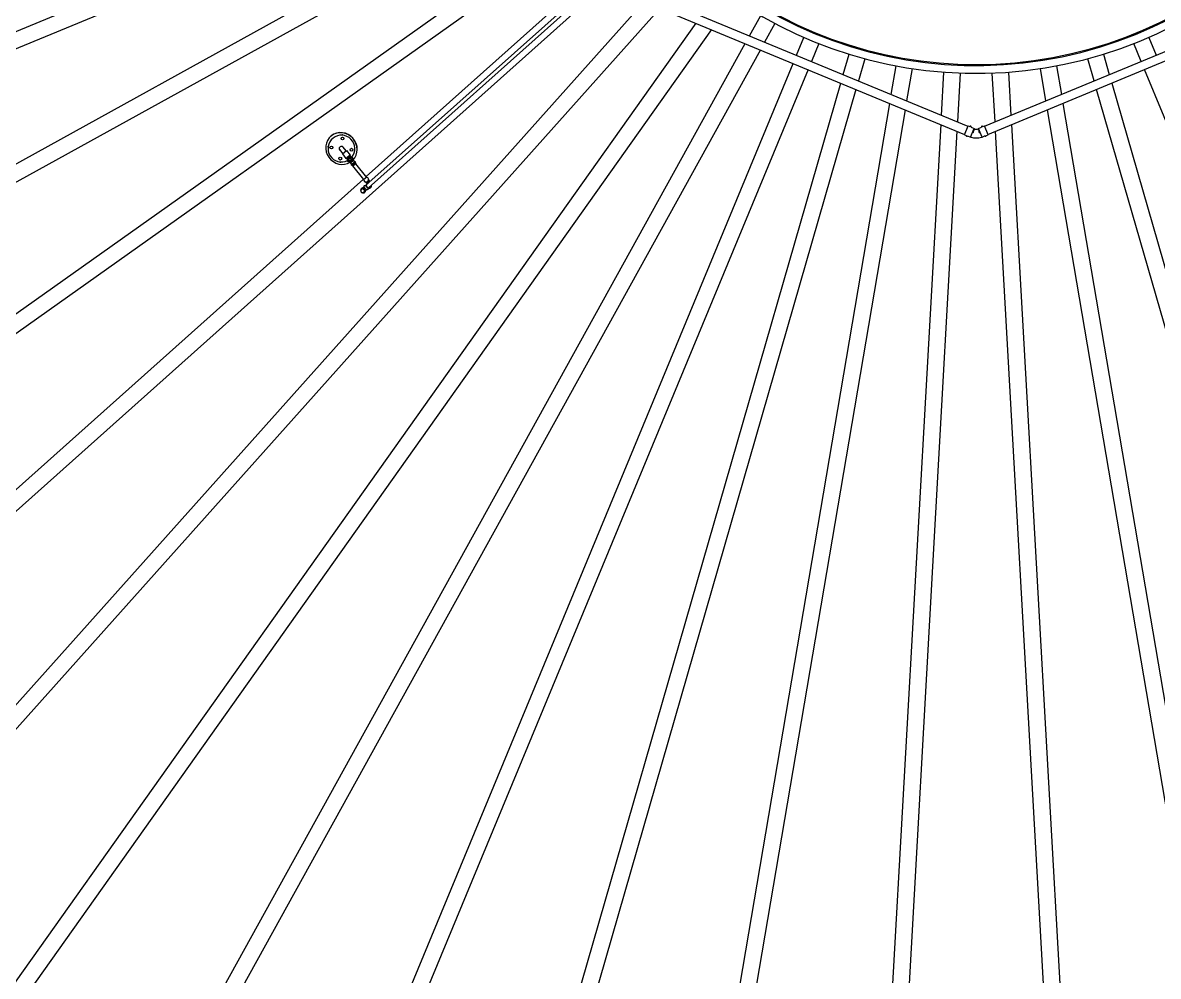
# Model space of a CAD drawing. Header units: millimetres. Extents: x 0 to 157650, y 0 to 89100.
# Drawn here: x 50671 to 57663, y 23470 to 29344 of the extents above; entities that cross this region are included whole.
import ezdxf

# ---------------------------------------------------------------- set-up
doc = ezdxf.new("R2010")
doc.units = ezdxf.units.MM
doc.header["$LTSCALE"] = 150
doc.layers.add('Visible', color=7, linetype='Continuous', lineweight=25)

msp = doc.modelspace()

# ---------------------------------------------------------------- linework, layer by layer
at = {"layer": 'Visible', "color": 9, "true_color": 0xc0c0c0}
for p, q in [((45482.8, 27158.5), (53928.2, 30657.2)), ((53949.4, 30557.8), (45521, 27066.1)), ((46059.2, 25948.7), (54032.9, 30356.2)), ((54071.4, 30263.2), (46107.6, 25861.2)), ((46767.5, 24811.1), (54157.6, 30055.2)), ((54196.8, 29960.4), (46825.3, 24729.6)), ((52785.1, 28395.3), (54286.7, 29737.3)), ((54327.3, 29639.5), (47665.3, 23685.4)), ((54471.2, 29542.2), (56490.5, 28705.8)), ((56593.6, 28705.8), (58612.8, 29542.2)), ((48542.3, 22808.4), (54497.5, 29472.9)), ((54071.9, 29493), (52784.3, 28342.3)), ((54112.1, 29499.4), (52799, 28325.9)), ((54450.6, 29492.3), (56469.8, 28655.9)), ((56614.3, 28655.9), (58633.5, 29492.3)), ((54595.4, 29432.3), (48616.9, 22741.8)), ((55145.8, 29262.8), (55214.7, 29387.4)), ((49586.6, 21968.6), (54816.8, 29340.6)), ((54911.6, 29301.4), (49668.1, 21910.7)), ((55302.2, 29339), (55238.8, 29224.3)), ((55434.8, 29143.1), (55480.4, 29253.2)), ((57603.9, 29253.3), (57649.5, 29143.2)), ((50718.3, 21250.9), (55119.5, 29215.2)), ((55212.5, 29176.7), (50805.8, 21202.5)), ((55572.8, 29214.9), (55527.2, 29104.8)), ((57557.1, 29104.9), (57511.5, 29215)), ((51923.3, 20664.5), (55414.1, 29093.2)), ((55723.1, 29023.6), (55759.4, 29149.6)), ((55855.5, 29121.9), (55816.1, 28985.1)), ((57268.2, 28985.2), (57228.8, 29122)), ((57324.9, 29149.7), (57361.2, 29023.7)), ((55506.5, 29054.9), (52015.7, 20626.2)), ((56018.3, 28901.4), (56048.3, 29077.9)), ((56146.9, 29061.2), (56113.1, 28862.1)), ((56328.5, 28772.9), (56343.4, 29039.1)), ((56443.3, 29033.5), (56426.4, 28732.4)), ((56658, 28732.5), (56641, 29033.5)), ((56740.9, 29039.1), (56755.8, 28773)), ((56971.2, 28862.2), (56937.4, 29061.2)), ((57036, 29078), (57066, 28901.5)), ((61069.4, 20626.6), (57577.8, 29055)), ((53186.3, 20216.6), (55708.1, 28971.4)), ((57376.2, 28971.5), (59898.8, 20217)), ((55801.1, 28932.9), (53282.4, 20189)), ((59802.7, 20189.3), (57283.2, 28933)), ((54491.6, 19913), (56009.1, 28846.8)), ((57075.3, 28846.9), (58593.6, 19913.2)), ((56103.8, 28807.5), (54590.2, 19896.3)), ((58495, 19896.5), (56980.5, 28807.6)), ((55822.6, 19757.5), (56325.3, 28715.8)), ((56423.2, 28675.2), (55922.5, 19751.9)), ((56468.9, 28653.8), (56491.3, 28707.9)), ((56491.3, 28707.9), (56501.8, 28703.6)), ((56505.9, 28638.5), (56528.3, 28692.6)), ((56510.7, 28699.9), (56528.3, 28692.6)), ((56530.8, 28689.3), (56528.3, 28692.6)), ((56553.3, 28689.3), (56555.8, 28692.6)), ((56555.8, 28692.6), (56573.4, 28699.9)), ((56578.2, 28638.5), (56555.8, 28692.6)), ((56582.3, 28703.6), (56592.7, 28707.9)), ((56615.1, 28653.8), (56592.7, 28707.9)), ((57162.7, 19751.9), (56661.2, 28675.3)), ((56759, 28715.9), (57262.6, 19757.6)), ((52570.7, 28646.5), (52571.7, 28647.3)), ((56468.9, 28653.8), (56479.4, 28649.5)), ((56488.2, 28645.8), (56505.9, 28638.5)), ((56510.5, 28639.2), (56505.9, 28638.5)), ((56573.6, 28639.2), (56578.2, 28638.5)), ((56578.2, 28638.5), (56595.8, 28645.8)), ((56604.7, 28649.5), (56615.1, 28653.8)), ((52622.5, 28559.9), (52640.6, 28537.2)), ((52638.7, 28535.7), (52663.5, 28555.5)), ((52638.7, 28535.7), (52661.1, 28507.6)), ((52661.6, 28554), (52643.5, 28576.7)), ((52663.5, 28555.5), (52686, 28527.4)), ((52661.1, 28507.6), (52686, 28527.4)), ((52666.3, 28511.5), (52661.9, 28508)), ((52665.1, 28504.1), (52661.9, 28508)), ((52663.1, 28509.1), (52663.2, 28509)), ((52669.5, 28507.6), (52665.1, 28504.1)), ((52666.3, 28511.5), (52667.7, 28512.6)), ((52669.5, 28507.6), (52666.3, 28511.5)), ((52667.5, 28506), (52668.7, 28504.4)), ((52677.9, 28520.7), (52667.7, 28512.6)), ((52670.9, 28508.7), (52667.7, 28512.6)), ((52668.2, 28501.3), (52690.5, 28519.1)), ((52668.2, 28501.3), (52670.7, 28498.2)), ((52689.2, 28519.1), (52668.5, 28502.6)), ((52668.7, 28504.4), (52668.5, 28502.6)), ((52668.5, 28502.6), (52669, 28502)), ((52687.3, 28519.3), (52668.7, 28504.4)), ((52677.3, 28486.2), (52669.2, 28496.2)), ((52670.7, 28498.2), (52669.3, 28496.2)), ((52669.5, 28507.6), (52670.9, 28508.7)), ((52670.7, 28498.2), (52693, 28516)), ((52681, 28516.8), (52670.9, 28508.7)), ((52682.1, 28490), (52674.1, 28500)), ((52675.7, 28501.4), (52683.7, 28491.3)), ((52677.3, 28486.2), (52682.1, 28490)), ((52677.9, 28520.7), (52679.5, 28521.9)), ((52677.9, 28520.7), (52681, 28516.8)), ((52685.3, 28526.6), (52679.5, 28521.9)), ((52679.5, 28521.9), (52682.6, 28518)), ((52681, 28516.8), (52682.6, 28518)), ((52683.7, 28491.3), (52682.1, 28490)), ((52683.3, 28489.2), (52682.4, 28490.3)), ((52688.4, 28522.7), (52682.6, 28518)), ((52683.3, 28489.2), (52698.9, 28501.7)), ((52683.3, 28489.2), (52683.6, 28487.2)), ((52683.6, 28487.2), (52700.8, 28500.9)), ((52687.3, 28482.6), (52683.6, 28487.2)), ((52683.7, 28491.3), (52694.9, 28500.2)), ((52684, 28525.8), (52684.1, 28525.7)), ((52685.3, 28526.6), (52685.4, 28526.7)), ((52685.3, 28526.6), (52688.4, 28522.7)), ((52688.5, 28522.8), (52685.4, 28526.7)), ((52686.1, 28520.8), (52687.3, 28519.3)), ((52694.9, 28500.2), (52686.9, 28510.3)), ((52687.3, 28519.3), (52689.2, 28519.1)), ((52704.5, 28496.3), (52687.3, 28482.6)), ((52687.3, 28482.6), (52688.3, 28478.4)), ((52708.3, 28494.4), (52688.3, 28478.4)), ((52688.3, 28478.4), (52694.2, 28471)), ((52688.5, 28522.8), (52688.4, 28522.7)), ((52696.7, 28501.7), (52688.7, 28511.7)), ((52689.2, 28519.1), (52689.7, 28518.4)), ((52690.5, 28519.1), (52693, 28516)), ((52693, 28516), (52695.2, 28516.9)), ((52694.2, 28471), (52693.7, 28469.7)), ((52714.2, 28487), (52694.2, 28471)), ((52696.7, 28501.7), (52694.9, 28500.2)), ((52695.1, 28516.8), (52703.1, 28506.8)), ((52695.2, 28516.9), (52703.3, 28506.9)), ((52696.7, 28501.7), (52703.1, 28506.8)), ((52698.9, 28465.2), (52697.5, 28464.9)), ((52698.9, 28501.7), (52698.1, 28502.8)), ((52698.9, 28501.7), (52700.8, 28500.9)), ((52718.9, 28481.1), (52698.9, 28465.2)), ((52698.9, 28465.2), (52702.8, 28460.2)), ((52704.5, 28496.3), (52700.8, 28500.9)), ((52722.8, 28476.2), (52702.8, 28460.2)), ((52703.3, 28506.9), (52703.1, 28506.8)), ((52771.3, 28377.2), (52704.2, 28461.4)), ((52704.5, 28496.3), (52708.3, 28494.4)), ((52708.3, 28494.4), (52714.2, 28487)), ((52714.2, 28487), (52715.7, 28487.2)), ((52718.9, 28481.1), (52719.4, 28482.5)), ((52718.9, 28481.1), (52722.8, 28476.2)), ((52788.5, 28390.9), (52721.4, 28475.1)), ((52789.9, 28392.1), (52769.9, 28376.1)), ((52793.9, 28387.1), (52789.9, 28392.1)), ((47598.7, 23759.9), (52768.7, 28380.6)), ((52755.8, 28318.5), (52758.1, 28320.3)), ((52765.4, 28325), (52766.5, 28328.5)), ((52772.5, 28334.1), (52766.9, 28329.1)), ((52773.9, 28371.2), (52769.9, 28376.1)), ((52784.3, 28358.1), (52778.5, 28365.3)), ((52783.1, 28343.6), (52778.7, 28339.7)), ((52804.3, 28374.1), (52784.3, 28358.1)), ((52787.6, 28356.7), (52784.3, 28358.1)), ((52800.2, 28324.5), (52795.8, 28320.6)), ((52796.8, 28320.8), (52804.9, 28327.2)), ((52804.3, 28374.1), (52798.6, 28381.3)), ((52805, 28370.2), (52804.3, 28374.1)), ((52806, 28325.8), (52807.6, 28327.1)), ((52756.5, 28316.8), (52756.5, 28316.8)), ((52771.7, 28298.5), (52774.1, 28300.3)), ((52779.7, 28309), (52783.3, 28309.7)), ((52782.4, 28309.3), (52782.8, 28309.6)), ((52789.5, 28315), (52784, 28310)), ((52789.3, 28314.8), (52789.5, 28315))]:
    msp.add_line(p, q, dxfattribs=at)
for centre in [(52640, 28630.4), (52570.9, 28575.3), (52695.1, 28561.3), (52626, 28506.2)]:
    msp.add_circle(centre, 8.75, dxfattribs=at)
for centre, radius, start, end in [((56542, 31685.9), 12796, 225.6757, 85.41892), ((56542, 31685.9), 12250, 248.67431, 61.10467), ((56542, 31685.9), 2654.3, 191.60929, 78.39071), ((56542, 31685.9), 2606, 191.09973, 78.90027), ((56542, 31685.9), 2600, 197.34214, 78.87433), ((56501.9, 28703.8), 0.25, 247.5, 325.68772), ((56505.9, 28701.1), 4.65, 349.31228, 145.68772), ((56510.7, 28700.2), 0.25, 169.31228, 247.5), ((56542, 28725.8), 38.2, 252.87018, 287.12982), ((56573.3, 28700.2), 0.25, 292.5, 10.68772), ((56578.1, 28701.1), 4.65, 34.31228, 190.68772), ((56582.2, 28703.8), 0.25, 214.31228, 292.5), ((52633, 28568.3), 82.5, 320.19967, 296.94857), ((56479.3, 28649.2), 0.25, 349.31228, 67.5), ((56484.1, 28648.3), 4.65, 169.31228, 325.68772), ((56488.1, 28645.6), 0.25, 67.5, 145.68772), ((56542, 28725.6), 92, 249.94096, 290.05904), ((56595.9, 28645.6), 0.25, 34.31228, 112.5), ((56600, 28648.3), 4.65, 214.31228, 10.68772), ((56604.8, 28649.2), 0.25, 112.5, 190.68772), ((52633, 28568.3), 13.8, 26.58355, 230.56469), ((52633, 28568.3), 13.5, 38.57412, 218.57412), ((52633, 28568.3), 13.5, 38.57412, 218.57412), ((52696.9, 28468.4), 3.5, 158.47838, 278.66986), ((52716.2, 28483.7), 3.5, 338.47838, 98.66986), ((52776.7, 28368.6), 3.59, 141.2545, 295.89374), ((52773.7, 28371), 0.25, 321.2545, 38.57412), ((52778.3, 28365.1), 0.25, 38.57412, 115.89374), ((52794.1, 28387.3), 0.25, 218.57412, 295.89374), ((52795.8, 28383.8), 3.59, 321.2545, 115.89374), ((52798.7, 28381.4), 0.25, 141.2545, 218.57412)]:
    msp.add_arc(centre, radius, start, end, dxfattribs=at)
for centre, major_axis, ratio, start_param, end_param in [((52633, 28568.3), (62.4, -78.2), 0.939693, 0.117329, 6.165857), ((52634.1, 28569.1), (62.4, -78.2), 0.939693, 0.102681, 3.141593), ((52639.3, 28645.7), (-4.36, 5.47), 0.939693, 4.761426, 6.365711), ((52640.4, 28646.5), (-4.36, 5.47), 0.939693, 0.10418, 0.255875), ((52640.6, 28646.7), (-4.36, 5.47), 0.939693, 0.130358, 0.295603), ((52639.3, 28645.7), (4.36, -5.47), 0.939693, 5.427646, 5.893067), ((52556.2, 28579.4), (-4.36, 5.47), 0.939693, 6.200659, 7.804945), ((52557.3, 28580.2), (-4.36, 5.47), 0.939693, 0.132895, 1.278883), ((52557.5, 28580.4), (-4.36, 5.47), 0.939693, 0.200103, 1.204719), ((52556.2, 28579.4), (4.36, -5.47), 0.939693, 0.390119, 0.855539), ((52709.9, 28557.2), (-4.36, 5.47), 0.939693, 0.390119, 0.855539), ((52709.9, 28557.2), (4.36, -5.47), 0.939693, 6.200659, 7.804945), ((52710.9, 28558.1), (4.36, -5.47), 0.939693, 6.02731, 6.179005), ((52711.2, 28558.3), (4.36, -5.47), 0.939693, 5.987583, 6.152827), ((52626.7, 28490.9), (4.36, -5.47), 0.939693, 4.761426, 6.365711), ((52627.8, 28491.8), (4.36, -5.47), 0.939693, 5.004302, 6.15029), ((52626.7, 28490.9), (-4.36, 5.47), 0.939693, 5.427646, 5.893067), ((52628.1, 28492), (4.36, -5.47), 0.939693, 5.078467, 6.083082), ((52682.2, 28506.6), (13, 10.4), 0.000111, 2.096411, 2.251884), ((52682.2, 28506.6), (13, 10.4), 0.000122, 1.049208, 1.20468), ((52682.2, 28506.6), (13, 10.4), 0.000011, 0.002011, 0.157483), ((52763.7, 28308.5), (-8, 10), 0.94559, 5.86776, 7.369498), ((52775.5, 28319.6), (8.53, -9.54), 0.324902, 3.141593, 6.283185), ((52791.7, 28334.1), (8.53, -9.54), 0.324902, 2.604842, 6.819935), ((52791.7, 28334.1), (7.33, -8.2), 0.324902, 3.141593, 6.283185), ((52798, 28335.8), (8, -10), 0.94559, 5.746435, 7.225144), ((52798, 28335.8), (6.86, -8.6), 0.94559, 0, 0.800545), ((52803.9, 28340.5), (8, -10), 0.94559, 0.659128, 0.983499), ((52763.7, 28308.5), (8, -10), 0.94559, 5.137787, 6.935429)]:
    msp.add_ellipse(centre, major_axis=major_axis, ratio=ratio, start_param=start_param, end_param=end_param, dxfattribs=at)
for points, knots in [([(56530.8, 28689.3), (56530.8, 28689.3), (56530.8, 28689.3), (56530.8, 28689.2), (56530.7, 28689.1), (56530.4, 28688.3), (56530, 28687.3), (56528.8, 28684.2), (56527.9, 28682), (56525.8, 28676.8), (56524.7, 28674), (56522.6, 28668.8), (56521.6, 28666.5), (56520.7, 28664.2)], [-8.51116, -8.51116, -8.51116, -8.51116, -8.39109, -8.39109, -7.98249, -7.98249, -7.083111, -7.083111, -6.01136, -6.01136, -5.004269, -5.004269, -4.255037, -4.255037, -4.255037, -4.255037]), ([(56563.4, 28664.2), (56563.2, 28664.5), (56563.1, 28664.9), (56561.6, 28668.5), (56560.3, 28671.7), (56557.9, 28677.7), (56556.8, 28680.3), (56555.1, 28684.8), (56554.4, 28686.5), (56553.5, 28688.7), (56553.3, 28689.3), (56553.3, 28689.3)], [-12.773496, -12.773496, -12.773496, -12.773496, -12.659018, -12.659018, -11.597637, -11.597637, -10.541818, -10.541818, -9.494712, -9.494712, -8.514961, -8.514961, -8.514961, -8.514961]), ([(52765.9, 28326.6), (52765.4, 28326.6), (52764.9, 28326.6), (52762.8, 28326.3), (52761.3, 28325.8), (52758.4, 28324.4), (52757, 28323.5), (52754.8, 28321.2), (52753.9, 28319.9), (52752.4, 28317), (52752, 28315.4), (52751.7, 28313.1), (52751.6, 28312.4), (52751.6, 28311.8)], [2.473667, 2.473667, 2.473667, 2.473667, 2.56867, 2.56867, 2.885353, 2.885353, 3.198625, 3.198625, 3.511398, 3.511398, 3.826818, 3.826818, 3.957987, 3.957987, 3.957987, 3.957987]), ([(52765.5, 28325.4), (52765.2, 28325.1), (52764.8, 28324.8), (52764.1, 28324.2), (52763.8, 28323.9), (52763.1, 28323.3), (52762.8, 28323), (52762.2, 28322.4), (52761.8, 28322.1), (52761.2, 28321.6), (52760.9, 28321.3), (52760.3, 28320.7), (52760, 28320.5), (52759.4, 28319.9), (52759.2, 28319.7), (52758.7, 28319.2), (52758.4, 28319), (52757.9, 28318.5), (52757.7, 28318.3), (52757.3, 28317.9), (52757, 28317.7), (52756.6, 28317.3), (52756.5, 28317.1), (52756.1, 28316.8), (52755.9, 28316.6), (52755.5, 28316.2), (52755.2, 28315.9), (52754.7, 28315.4), (52754.6, 28315.2), (52754.2, 28314.9), (52754.1, 28314.7), (52753.8, 28314.3), (52753.5, 28314), (52752.9, 28313), (52752.6, 28312.5), (52752, 28310.7), (52751.8, 28310.1), (52751.6, 28308.6), (52751.6, 28308), (52751.6, 28306), (52751.9, 28304.4), (52753.2, 28301.8), (52754, 28300.7), (52755.7, 28299), (52756.6, 28298.3), (52758.6, 28297.3), (52759.6, 28297), (52761.6, 28296.6), (52762.5, 28296.6), (52764.3, 28296.7), (52765, 28296.9), (52766.5, 28297.3), (52766.9, 28297.5), (52767.7, 28297.9), (52767.9, 28298), (52768.4, 28298.3), (52768.6, 28298.4), (52769, 28298.7), (52769.2, 28298.8), (52769.4, 28299), (52769.5, 28299.1), (52769.6, 28299.1)], [3.287299, 3.287299, 3.287299, 3.287299, 3.348614, 3.348614, 3.410361, 3.410361, 3.472084, 3.472084, 3.533328, 3.533328, 3.598964, 3.598964, 3.665083, 3.665083, 3.731136, 3.731136, 3.796593, 3.796593, 3.86246, 3.86246, 3.928621, 3.928621, 3.994562, 3.994562, 4.059858, 4.059858, 4.19149, 4.19149, 4.257307, 4.257307, 4.291282, 4.291282, 4.32605, 4.32605, 4.351321, 4.351321, 4.361196, 4.361196, 4.367622, 4.367622, 4.376647, 4.376647, 4.382596, 4.382596, 4.388147, 4.388147, 4.394508, 4.394508, 4.403177, 4.403177, 4.417075, 4.417075, 4.43975, 4.43975, 4.465178, 4.465178, 4.496704, 4.496704, 4.552907, 4.552907, 4.586388, 4.586388, 4.586388, 4.586388]), ([(52765.5, 28325.4), (52764.5, 28324.6), (52763.6, 28323.7), (52762.3, 28322.6), (52761.9, 28322.2), (52761.2, 28321.5), (52760.8, 28321.2), (52760.1, 28320.5), (52759.7, 28320.2), (52759.1, 28319.6), (52758.8, 28319.3), (52758.2, 28318.7), (52757.9, 28318.5), (52757.3, 28318), (52757.1, 28317.7), (52756.6, 28317.3), (52756.4, 28317.1), (52756, 28316.7), (52755.8, 28316.5), (52755.2, 28316), (52755, 28315.7), (52754.4, 28315), (52754.2, 28314.8), (52753.8, 28314.3), (52753.6, 28314), (52753, 28313), (52752.6, 28312.5), (52752, 28310.8), (52751.8, 28310.2), (52751.6, 28308.7), (52751.6, 28308.1), (52751.6, 28306), (52751.9, 28304.5), (52753.2, 28301.8), (52753.9, 28300.8), (52755.6, 28299), (52756.6, 28298.4), (52758.5, 28297.4), (52759.5, 28297), (52761.5, 28296.6), (52762.4, 28296.6), (52764.3, 28296.7), (52765, 28296.9), (52766.4, 28297.3), (52766.9, 28297.5), (52767.7, 28297.9), (52767.9, 28298), (52768.4, 28298.3), (52768.6, 28298.4), (52769, 28298.7), (52769.2, 28298.8), (52769.4, 28299), (52769.5, 28299.1), (52769.6, 28299.1)], [0.476665, 0.476665, 0.476665, 0.476665, 0.645118, 0.645118, 0.723303, 0.723303, 0.802349, 0.802349, 0.881311, 0.881311, 0.959278, 0.959278, 1.037846, 1.037846, 1.116957, 1.116957, 1.195724, 1.195724, 1.273437, 1.273437, 1.430517, 1.430517, 1.479256, 1.479256, 1.514835, 1.514835, 1.540132, 1.540132, 1.55018, 1.55018, 1.556736, 1.556736, 1.565889, 1.565889, 1.57186, 1.57186, 1.577407, 1.577407, 1.583741, 1.583741, 1.592347, 1.592347, 1.606107, 1.606107, 1.628643, 1.628643, 1.654041, 1.654041, 1.685344, 1.685344, 1.740696, 1.740696, 1.775754, 1.775754, 1.775754, 1.775754]), ([(52770.1, 28315.1), (52769.4, 28315.8), (52768.7, 28316.7), (52767.6, 28318.3), (52767.1, 28319.1), (52766.1, 28321), (52765.6, 28322), (52765.2, 28323.7), (52765.2, 28324.5), (52765.4, 28325)], [-6.946117, -6.946117, -6.946117, -6.946117, -6.629451, -6.629451, -6.320608, -6.320608, -5.883587, -5.883587, -5.456814, -5.456814, -5.456814, -5.456814]), ([(52796.7, 28321.4), (52796.7, 28321.4), (52796.7, 28321.3), (52796.8, 28320.6), (52796.9, 28319.9), (52796.7, 28318.8), (52796.6, 28318.3), (52796.2, 28317.2), (52795.7, 28316.5), (52794.6, 28315.5), (52794, 28315.2), (52792.8, 28314.8), (52792.2, 28314.7), (52790.7, 28314.7), (52789.9, 28314.9), (52787.7, 28315.6), (52786.4, 28316.3), (52783.9, 28318), (52782.6, 28319), (52780.3, 28321.2), (52779.2, 28322.4), (52777.2, 28324.7), (52776.3, 28326), (52774.7, 28328.4), (52774, 28329.7), (52772.8, 28332.3), (52772.4, 28333.6), (52772.3, 28335.6), (52772.4, 28336.2), (52772.7, 28337.6), (52773.1, 28338.5), (52774.2, 28339.7), (52774.7, 28340.1), (52775.9, 28340.6), (52776.5, 28340.8), (52777.9, 28340.9), (52778.7, 28340.8), (52779.5, 28340.6), (52779.6, 28340.5), (52779.7, 28340.5)], [1.080415, 1.080415, 1.080415, 1.080415, 1.091365, 1.091365, 1.282768, 1.282768, 1.393064, 1.393064, 1.553535, 1.553535, 1.684642, 1.684642, 1.835665, 1.835665, 2.066081, 2.066081, 2.477716, 2.477716, 2.85635, 2.85635, 3.207451, 3.207451, 3.554801, 3.554801, 3.913601, 3.913601, 4.314748, 4.314748, 4.471703, 4.471703, 4.661908, 4.661908, 4.794176, 4.794176, 4.936591, 4.936591, 5.138771, 5.138771, 5.166282, 5.166282, 5.166282, 5.166282]), ([(52786.2, 28343.9), (52786.7, 28345.4), (52787.5, 28346.8), (52789.2, 28348.9), (52789.9, 28349.6), (52790.7, 28350.2)], [5.7695843, 5.7695843, 5.7695843, 5.7695843, 6.0840381, 6.0840381, 6.2831853, 6.2831853, 6.2831853, 6.2831853]), ([(52805, 28370.2), (52805, 28370.2), (52805, 28370.2), (52804.7, 28370.1), (52804.3, 28369.9), (52803.1, 28369), (52802.4, 28368.5), (52800.5, 28367.2), (52799.5, 28366.4), (52797.4, 28364.8), (52796.2, 28363.9), (52794.5, 28362.6), (52793.9, 28362.2), (52792.9, 28361.3), (52792.4, 28360.9), (52791.1, 28359.9), (52790.4, 28359.3), (52789, 28358.1), (52788.4, 28357.6), (52787.7, 28356.9), (52787.6, 28356.7), (52787.6, 28356.7)], [-5.579981, -5.579981, -5.579981, -5.579981, -5.44564, -5.44564, -5.006456, -5.006456, -4.565732, -4.565732, -4.153695, -4.153695, -3.717262, -3.717262, -3.496908, -3.496908, -3.29028, -3.29028, -2.933844, -2.933844, -2.496625, -2.496625, -2.106525, -2.106525, -2.106525, -2.106525]), ([(52791.4, 28350.7), (52791.1, 28351.3), (52790.8, 28351.9), (52789.6, 28353.9), (52788.6, 28355.3), (52787.6, 28356.7)], [4.2293679, 4.2293679, 4.2293679, 4.2293679, 4.3340074, 4.3340074, 4.5685604, 4.5685604, 4.5685604, 4.5685604]), ([(52791.4, 28350.7), (52791.3, 28351), (52791.2, 28351.2), (52790.2, 28352.9), (52789.2, 28354.5), (52787.9, 28356.3), (52787.8, 28356.5), (52787.6, 28356.7)], [2.6585715, 2.6585715, 2.6585715, 2.6585715, 2.7008912, 2.7008912, 2.9636537, 2.9636537, 2.9977641, 2.9977641, 2.9977641, 2.9977641]), ([(52790.7, 28350.2), (52792, 28351.2), (52793.4, 28352), (52795.4, 28352.7), (52795.8, 28352.8), (52796.3, 28353)], [0, 0, 0, 0, 0.3125617, 0.3125617, 0.4068976, 0.4068976, 0.4068976, 0.4068976]), ([(52815.6, 28340.7), (52815.8, 28339.7), (52816, 28338.7), (52816, 28336), (52815.8, 28334.3), (52814.8, 28331.1), (52814.1, 28329.7), (52812.2, 28327.1), (52811, 28325.9), (52808.4, 28324.1), (52807, 28323.4), (52803.9, 28322.5), (52802.3, 28322.3), (52800.1, 28322.4), (52799.5, 28322.4), (52798.9, 28322.5)], [2.044557, 2.044557, 2.044557, 2.044557, 2.24555, 2.24555, 2.567543, 2.567543, 2.884981, 2.884981, 3.19866, 3.19866, 3.511278, 3.511278, 3.826074, 3.826074, 3.935874, 3.935874, 3.935874, 3.935874]), ([(52809, 28364.3), (52808.9, 28364.4), (52808.9, 28364.5), (52807.6, 28366.4), (52806.4, 28368.3), (52805, 28370.2)], [4.3499087, 4.3499087, 4.3499087, 4.3499087, 4.360253, 4.360253, 4.594685, 4.594685, 4.594685, 4.594685]), ([(52809, 28364.3), (52808.1, 28365.7), (52807.1, 28367.2), (52805.8, 28369.1), (52805.4, 28369.7), (52805, 28370.2)], [2.7791124, 2.7791124, 2.7791124, 2.7791124, 2.9571728, 2.9571728, 3.0238887, 3.0238887, 3.0238887, 3.0238887]), ([(52764.2, 28295.9), (52764.7, 28295.8), (52765.1, 28295.8), (52767.2, 28295.5), (52768.9, 28295.5), (52772.1, 28296.1), (52773.6, 28296.7), (52775.9, 28298), (52776.7, 28298.6), (52777.5, 28299.3)], [5.3606844, 5.3606844, 5.3606844, 5.3606844, 5.447958, 5.447958, 5.7683908, 5.7683908, 6.0843007, 6.0843007, 6.2831853, 6.2831853, 6.2831853, 6.2831853]), ([(52769.6, 28299.1), (52770.4, 28299.7), (52771.1, 28300.4), (52771.7, 28301.2), (52771.8, 28301.3), (52771.9, 28301.5)], [-5.3045133, -5.3045133, -5.3045133, -5.3045133, -5.0064557, -5.0064557, -4.962727, -4.962727, -4.962727, -4.962727]), ([(52779.7, 28309), (52779.4, 28308.9), (52779, 28308.9), (52777.8, 28309.1), (52776.9, 28309.5), (52775.1, 28310.6), (52774.1, 28311.3), (52772, 28313), (52771, 28314), (52770.1, 28315.1)], [-1.53005, -1.53005, -1.53005, -1.53005, -1.258917, -1.258917, -0.845974, -0.845974, -0.426647, -0.426647, 0, 0, 0, 0]), ([(52780.2, 28309), (52779.8, 28308.7), (52779.5, 28308.4), (52778.8, 28307.8), (52778.5, 28307.5), (52777.9, 28307), (52777.6, 28306.7), (52776.9, 28306.1), (52776.7, 28305.9), (52776.1, 28305.3), (52775.8, 28305), (52775.2, 28304.5), (52774.9, 28304.3), (52774.4, 28303.8), (52774.1, 28303.5), (52773.6, 28303.1), (52773.4, 28302.9), (52772.9, 28302.5), (52772.7, 28302.3), (52772.4, 28301.9), (52772.2, 28301.7), (52771.8, 28301.4), (52771.7, 28301.3), (52771.4, 28301), (52771.3, 28300.9), (52771, 28300.6), (52770.9, 28300.5), (52770.9, 28300.5), (52770.9, 28300.5), (52770.9, 28300.5)], [3.2893957, 3.2893957, 3.2893957, 3.2893957, 3.3500757, 3.3500757, 3.4112443, 3.4112443, 3.4724376, 3.4724376, 3.5331861, 3.5331861, 3.5982067, 3.5982067, 3.6638775, 3.6638775, 3.7296114, 3.7296114, 3.7947974, 3.7947974, 3.8596285, 3.8596285, 3.925303, 3.925303, 3.9911709, 3.9911709, 4.0564086, 4.0564086, 4.1679146, 4.1679146, 4.1869632, 4.1869632, 4.1869632, 4.1869632]), ([(52780.2, 28309), (52779.2, 28308.2), (52778.3, 28307.4), (52777.1, 28306.3), (52776.7, 28305.9), (52776, 28305.3), (52775.6, 28304.9), (52774.9, 28304.3), (52774.6, 28304), (52774, 28303.4), (52773.7, 28303.2), (52773.2, 28302.7), (52772.9, 28302.4), (52772.5, 28302), (52772.2, 28301.8), (52771.9, 28301.4), (52771.7, 28301.3), (52771.4, 28301), (52771.2, 28300.8), (52771, 28300.6), (52770.9, 28300.5), (52770.9, 28300.5), (52770.9, 28300.5), (52770.9, 28300.5)], [0.4787622, 0.4787622, 0.4787622, 0.4787622, 0.6451185, 0.6451185, 0.7229581, 0.7229581, 0.8018843, 0.8018843, 0.8808924, 0.8808924, 0.958939, 0.958939, 1.0332078, 1.0332078, 1.1087184, 1.1087184, 1.1845066, 1.1845066, 1.2593167, 1.2593167, 1.3664059, 1.3664059, 1.3763298, 1.3763298, 1.3763298, 1.3763298]), ([(52777.5, 28299.3), (52778.7, 28300.3), (52779.7, 28301.6), (52781.3, 28304.4), (52781.8, 28305.9), (52782.3, 28308.2), (52782.4, 28308.8), (52782.4, 28309.5)], [0, 0, 0, 0, 0.3126111, 0.3126111, 0.6273615, 0.6273615, 0.7565155, 0.7565155, 0.7565155, 0.7565155])]:
    msp.add_open_spline(points, degree=3, knots=knots, dxfattribs=at)
for points, weights in [([(52669.2, 28496.2), (52671.1, 28498.8), (52674.1, 28500)], [2.58508153772, 2.86513203764, 2.58508153772]), ([(52675.7, 28501.4), (52680.8, 28506.5), (52686.9, 28510.3)], [2.585349433, 2.86542895491, 2.585349433]), ([(52688.7, 28511.7), (52691.4, 28514.9), (52695.1, 28516.8)], [2.58508153772, 2.86513203764, 2.58508153772]), ([(52695.2, 28516.9), (52695.2, 28516.9), (52695.2, 28516.9)], [2.58635890069, 2.58572168246, 2.58508153772])]:
    msp.add_rational_spline(points, weights, degree=2, dxfattribs=at)

doc.saveas('drawing.dxf')
